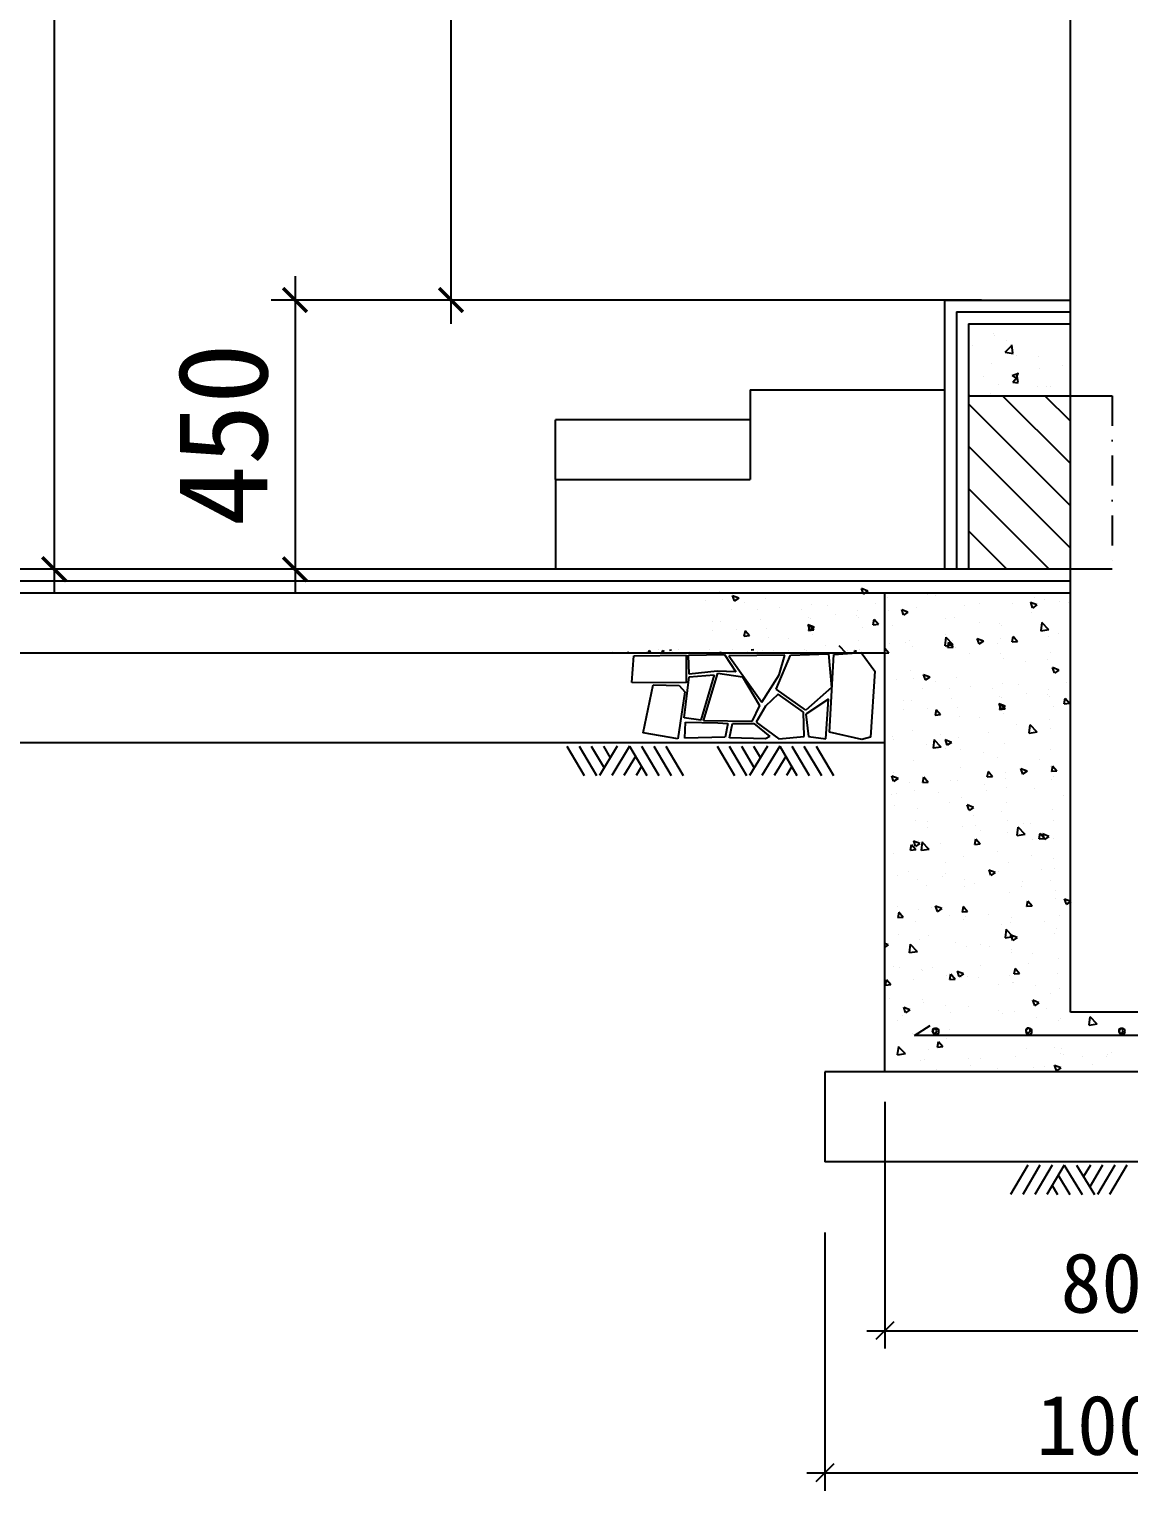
# Model space of a CAD drawing. Extents: x -1427565 to -564030, y -474674 to 219973.
# Drawn here: x -575937 to -574100, y -211394 to -208952 of the extents above; entities that cross this region are included whole.
import ezdxf

# ---------------------------------------------------------------- set-up
doc = ezdxf.new("R2010")
doc.units = 0
doc.header["$LTSCALE"] = 100
doc.header["$MEASUREMENT"] = 0
doc.linetypes.add('DASHDOTX2', pattern=[2, 1, -0.5, 0, -0.5])
doc.layers.get('0').update_dxf_attribs({"linetype": 'CONTINUOUS'})
doc.layers.get('DEFPOINTS').update_dxf_attribs({"linetype": 'CONTINUOUS'})
doc.layers.add('INSERT', color=7, linetype='CONTINUOUS')
doc.styles.get("Standard").update_dxf_attribs({"font": 'simsun.ttf'})

# ---------------------------------------------------------------- blocks, each defined once
blk = doc.blocks.new('_ARCHTICK')
at = {"color": 0, "linetype": 'BYBLOCK', "const_width": 0.15}
blk.add_lwpolyline([(-0.5, -0.5), (0.5, 0.5)], dxfattribs=at)

msp = doc.modelspace()

# ---------------------------------------------------------------- linework, layer by layer
at = {"color": 2, "linetype": 'BYBLOCK'}
for p, q in [((-575895.4, -204984.5), (-575895.4, -209894.5)), ((-575232.6, -206564.5), (-575232.6, -209444.5)), ((-575493.2, -209364.5), (-575493.2, -209894.5)), ((-575108.9, -209404.5), (-575533.2, -209404.5)), ((-574346.5, -209404.5), (-575272.6, -209404.5)), ((-575491.5, -209854.5), (-575935.4, -209854.5)), ((-575265.3, -209854.5), (-575533.2, -209854.5)), ((-574507.8, -210744.7, -891.4), (-574507.8, -211156.9, -891.4)), ((-574607.9, -210962.6, -891.4), (-574607.9, -211394.5, -891.4)), ((-574537.8, -211126.9, -891.4), (-573677.8, -211126.9, -891.4)), ((-574637.9, -211364.5, -891.4), (-573577.8, -211364.5, -891.4))]:
    msp.add_line(p, q, dxfattribs=at)
at = {"color": 30}
for p, q in [((-574197.8, -209404.5, -891.4), (-574197.8, -206604.5, -891.4)), ((-574197.8, -210594.5, -891.4), (-574197.8, -209064.5, -891.4)), ((-574732.8, -209554.5, -891.4), (-574407.8, -209554.5, -891.4)), ((-574732.8, -209554.5, -891.4), (-574732.8, -209704.5, -891.4)), ((-575057.8, -209704.5, -891.4), (-574732.8, -209704.5, -891.4)), ((-575057.8, -209704.5, -891.4), (-575057.8, -209854.5, -891.4)), ((-574017.8, -210594.5, -891.4), (-574197.8, -210594.5, -891.4))]:
    msp.add_line(p, q, dxfattribs=at)
at = {"color": 7}
for p, q in [((-574407.8, -209404.5, -891.4), (-574407.8, -209554.5, -891.4)), ((-574407.8, -209404.5, -891.4), (-574407.8, -209854.5, -891.4)), ((-574407.8, -209404.5, -891.4), (-574197.8, -209404.5, -891.4)), ((-574387.8, -209424.5, -891.4), (-574387.8, -209854.5, -891.4)), ((-574387.8, -209424.5, -891.4), (-574197.8, -209424.5, -891.4)), ((-574367.8, -209444.5, -891.4), (-574367.8, -209854.5, -891.4)), ((-574367.8, -209444.5, -891.4), (-574197.8, -209444.5, -891.4)), ((-574360.6, -209479.9, -548.6), (-574360.6, -209479.9, -548.6)), ((-574367.8, -209564.5, -891.4), (-574127.8, -209564.5, -891.4)), ((-574365.9, -209562.3, -548.6), (-574365.9, -209562.3, -548.6)), ((-574732.8, -209604.5, -891.4), (-575057.8, -209604.5, -891.4)), ((-574127.8, -209854.5, -891.4), (-577966.8, -209854.5, -891.4)), ((-574197.8, -209874.5, -891.4), (-577966.8, -209874.5, -891.4)), ((-574197.8, -209894.5, -891.4), (-577966.8, -209894.5, -891.4)), ((-574197.8, -209894.5, -891.4), (-574507.8, -209894.5, -891.4)), ((-574507.8, -210694.5, -891.4), (-574507.8, -209894.5, -891.4)), ((-574507.8, -209994.5, -891.4), (-577966.8, -209994.5, -891.4)), ((-574507.8, -210144.5, -891.4), (-577966.8, -210144.5, -891.4)), ((-574607.8, -210694.5, -891.4), (-574607.8, -210844.5, -891.4)), ((-573607.8, -210694.5, -891.4), (-574607.8, -210694.5, -891.4)), ((-573607.8, -210844.5, -891.4), (-574607.8, -210844.5, -891.4))]:
    msp.add_line(p, q, dxfattribs=at)
at = {"color": 2}
for p, q in [((-574326.9, -209460.2, -548.6), (-574326.9, -209460.2, -548.6)), ((-574324.3, -209464.3, -548.6), (-574324.3, -209464.3, -548.6)), ((-574306.8, -209491.8, -548.6), (-574295.2, -209479.7, -548.6)), ((-574303.8, -209472.5, -548.6), (-574303.8, -209472.5, -548.6)), ((-574293.7, -209493.5, -548.6), (-574295.3, -209479.3, -548.6)), ((-574328.7, -209510.1, -548.6), (-574328.7, -209510.1, -548.6)), ((-574306.8, -209491.8, -548.6), (-574293.5, -209493.9, -548.6)), ((-574288.4, -209497.2, -548.6), (-574288.4, -209497.2, -548.6)), ((-574250.8, -209498.9, -548.6), (-574250.8, -209498.9, -548.6)), ((-574211, -209514.2, -548.6), (-574211, -209514.2, -548.6)), ((-574343.3, -209531.6, -548.6), (-574343.3, -209531.6, -548.6)), ((-574295.1, -209530.7, -548.6), (-574284.6, -209526.7, -548.6)), ((-574295.1, -209530.7, -548.6), (-574287.7, -209535.8, -548.6)), ((-574294, -209542, -548.6), (-574286.7, -209533.4, -548.6)), ((-574287.8, -209535.3, -548.6), (-574284.8, -209526.3, -548.6)), ((-574285.2, -209542.3, -548.6), (-574286.9, -209532.9, -548.6)), ((-574248.5, -209519.1, -548.6), (-574248.5, -209519.1, -548.6)), ((-574330.5, -209560.1, -548.6), (-574330.5, -209560.1, -548.6)), ((-574317.4, -209545.6, -548.6), (-574317.4, -209545.6, -548.6)), ((-574294, -209542, -548.6), (-574285, -209542.8, -548.6)), ((-574252.6, -209548.8, -548.6), (-574252.6, -209548.8, -548.6)), ((-574237.4, -209549, -548.6), (-574237.4, -209549, -548.6)), ((-574231.1, -209549.7, -548.6), (-574231.1, -209549.7, -548.6)), ((-574807.1, -209906.5, -891.4), (-574807.1, -209906.5, -891.4)), ((-574784.7, -209892.1, -891.4), (-574784.7, -209892.1, -891.4)), ((-574779.1, -209905, -891.4), (-574779.1, -209905, -891.4)), ((-574751.8, -209902.9, -891.4), (-574762.3, -209898.8, -891.4)), ((-574759.1, -209907.4, -891.4), (-574762.2, -209898.4, -891.4)), ((-574751.8, -209902.9, -891.4), (-574759.3, -209907.9, -891.4)), ((-574706.8, -209903.3, -891.4), (-574706.8, -209903.3, -891.4)), ((-574536.3, -209890.8, -891.4), (-574546.8, -209886.8, -891.4)), ((-574543.5, -209895.4, -891.4), (-574546.6, -209886.4, -891.4)), ((-574536.3, -209890.8, -891.4), (-574543.7, -209895.9, -891.4)), ((-574503.8, -209901.4, -891.4), (-574503.8, -209901.4, -891.4)), ((-574436.9, -209896.5, -891.4), (-574436.9, -209896.5, -891.4)), ((-574423.7, -209898, -891.4), (-574423.7, -209898, -891.4)), ((-574343.6, -209894.6, -891.4), (-574343.6, -209894.6, -891.4)), ((-574317.3, -209895.2, -891.4), (-574317.3, -209895.2, -891.4)), ((-574256.9, -209901.9, -891.4), (-574256.9, -209901.9, -891.4)), ((-574240.3, -209905.8, -891.4), (-574240.3, -209905.8, -891.4)), ((-574763.9, -209922.2, -891.4), (-574763.9, -209922.2, -891.4)), ((-574741.5, -209910, -891.4), (-574741.5, -209910, -891.4)), ((-574719.7, -209921.5, -891.4), (-574719.7, -209921.5, -891.4)), ((-574683.9, -209918.8, -891.4), (-574683.9, -209918.8, -891.4)), ((-574646.8, -209922.5, -891.4), (-574646.8, -209922.5, -891.4)), ((-574631, -209912.9, -891.4), (-574631, -209912.9, -891.4)), ((-574603.8, -209915.4, -891.4), (-574603.8, -209915.4, -891.4)), ((-574590, -209929.9, -891.4), (-574590, -209929.9, -891.4)), ((-574554, -209923.5, -891.4), (-574554, -209923.5, -891.4)), ((-574523.7, -209912.1, -891.4), (-574523.7, -209912.1, -891.4)), ((-574501.3, -209923.7, -891.4), (-574501.3, -209923.7, -891.4)), ((-574469.1, -209926.2, -891.4), (-574479.6, -209922.1, -891.4)), ((-574476.4, -209930.7, -891.4), (-574479.5, -209921.7, -891.4)), ((-574469.1, -209926.2, -891.4), (-574476.6, -209931.2, -891.4)), ((-574469.2, -209924.3, -891.4), (-574469.2, -209924.3, -891.4)), ((-574455.4, -209918.2, -891.4), (-574455.4, -209918.2, -891.4)), ((-574375.3, -209914.8, -891.4), (-574375.3, -209914.8, -891.4)), ((-574349.4, -209911.6, -891.4), (-574349.4, -209911.6, -891.4)), ((-574295.2, -209911.4, -891.4), (-574295.2, -209911.4, -891.4)), ((-574253.6, -209914.1, -891.4), (-574264.1, -209910.1, -891.4)), ((-574260.9, -209918.7, -891.4), (-574263.9, -209909.7, -891.4)), ((-574261.9, -209926.6, -891.4), (-574261.9, -209926.6, -891.4)), ((-574253.6, -209914.1, -891.4), (-574261, -209919.2, -891.4)), ((-574215.1, -209908, -891.4), (-574215.1, -209908, -891.4)), ((-574200.1, -209909.4, -891.4), (-574200.1, -209909.4, -891.4)), ((-574795.6, -209942.4, -891.4), (-574795.6, -209942.4, -891.4)), ((-574782.9, -209942, -891.4), (-574782.9, -209942, -891.4)), ((-574755.6, -209954.4, -891.4), (-574755.6, -209954.4, -891.4)), ((-574715.5, -209939, -891.4), (-574715.5, -209939, -891.4)), ((-574705, -209953.3, -891.4), (-574705, -209953.3, -891.4)), ((-574625.8, -209951.2, -891.4), (-574636.3, -209947.2, -891.4)), ((-574633.1, -209955.8, -891.4), (-574636.1, -209946.7, -891.4)), ((-574635.4, -209935.6, -891.4), (-574635.4, -209935.6, -891.4)), ((-574634.9, -209956.7, -891.4), (-574633.1, -209947.3, -891.4)), ((-574626.1, -209956.4, -891.4), (-574633.3, -209947.8, -891.4)), ((-574625.8, -209951.2, -891.4), (-574633.3, -209956.3, -891.4)), ((-574632.2, -209936.5, -891.4), (-574632.2, -209936.5, -891.4)), ((-574555.3, -209932.2, -891.4), (-574555.3, -209932.2, -891.4)), ((-574552.4, -209934.9, -891.4), (-574552.4, -209934.9, -891.4)), ((-574544.7, -209951.5, -891.4), (-574544.7, -209951.5, -891.4)), ((-574518.5, -209947, -891.4), (-574527.5, -209947.8, -891.4)), ((-574527.3, -209947.3, -891.4), (-574525.6, -209937.9, -891.4)), ((-574518.5, -209947, -891.4), (-574525.7, -209938.4, -891.4)), ((-574494.2, -209949, -891.4), (-574494.2, -209949, -891.4)), ((-574406.5, -209936.2, -891.4), (-574406.5, -209936.2, -891.4)), ((-574391.3, -209935.5, -891.4), (-574391.3, -209935.5, -891.4)), ((-574349.7, -209943.7, -891.4), (-574349.7, -209943.7, -891.4)), ((-574315.5, -209945.1, -891.4), (-574315.5, -209945.1, -891.4)), ((-574312.2, -209948.6, -891.4), (-574312.2, -209948.6, -891.4)), ((-574246.7, -209957.6, -891.4), (-574245, -209943.3, -891.4)), ((-574233.5, -209955.9, -891.4), (-574245.2, -209943.7, -891.4)), ((-574796.4, -209956.7, -891.4), (-574796.4, -209956.7, -891.4)), ((-574733.7, -209965.8, -891.4), (-574742.7, -209966.6, -891.4)), ((-574742.5, -209966.1, -891.4), (-574740.7, -209956.7, -891.4)), ((-574733.7, -209965.8, -891.4), (-574740.9, -209957.2, -891.4)), ((-574739.6, -209964.2, -891.4), (-574739.6, -209964.2, -891.4)), ((-574702.1, -209969.1, -891.4), (-574702.1, -209969.1, -891.4)), ((-574668.1, -209969.4, -891.4), (-574668.1, -209969.4, -891.4)), ((-574626.1, -209956.4, -891.4), (-574635.1, -209957.2, -891.4)), ((-574629.2, -209962.9, -891.4), (-574629.2, -209962.9, -891.4)), ((-574552.2, -209973.4, -891.4), (-574552.2, -209973.4, -891.4)), ((-574499.4, -209978, -891.4), (-574499.4, -209978, -891.4)), ((-574474, -209977.6, -891.4), (-574474, -209977.6, -891.4)), ((-574467.3, -209974.2, -891.4), (-574467.3, -209974.2, -891.4)), ((-574406.8, -209982.4, -891.4), (-574405.1, -209968.1, -891.4)), ((-574406.7, -209964.1, -891.4), (-574406.7, -209964.1, -891.4)), ((-574393.6, -209980.7, -891.4), (-574405.3, -209968.5, -891.4)), ((-574402.5, -209985.4, -891.4), (-574400.7, -209976, -891.4)), ((-574393.7, -209985, -891.4), (-574400.9, -209976.4, -891.4)), ((-574393.9, -209974.3, -891.4), (-574393.9, -209974.3, -891.4)), ((-574343.1, -209974.5, -891.4), (-574353.6, -209970.5, -891.4)), ((-574350.4, -209979.1, -891.4), (-574353.4, -209970, -891.4)), ((-574343.1, -209974.5, -891.4), (-574350.6, -209979.6, -891.4)), ((-574319.2, -209979.1, -891.4), (-574319.2, -209979.1, -891.4)), ((-574313.8, -209970.9, -891.4), (-574313.8, -209970.9, -891.4)), ((-574286.1, -209975.6, -891.4), (-574295.1, -209976.4, -891.4)), ((-574294.9, -209976, -891.4), (-574293.2, -209966.6, -891.4)), ((-574286.1, -209975.6, -891.4), (-574293.3, -209967, -891.4)), ((-574233.5, -209955.9, -891.4), (-574246.9, -209958, -891.4)), ((-574238.5, -209955.7, -891.4), (-574238.5, -209955.7, -891.4)), ((-574233.7, -209967.5, -891.4), (-574233.7, -209967.5, -891.4)), ((-574217.4, -209961.1, -891.4), (-574217.4, -209961.1, -891.4)), ((-574962.1, -209991.8, -2033.6), (-574962.1, -209991.8, -2033.6)), ((-574936.8, -209993.8, -2033.6), (-574936.6, -209992.7, -2033.6)), ((-574936.2, -209993.8, -2033.6), (-574936.7, -209993.1, -2033.6)), ((-574930.2, -210043.5, -2033.6), (-574927.1, -209998.9, -2033.6)), ((-574927.1, -209998.9, -2033.6), (-574839.9, -209997.8, -2033.6)), ((-574905.3, -209991.3, -2033.6), (-574905.3, -209991.3, -2033.6)), ((-574899.4, -209992.9, -2033.6), (-574902.3, -209993.1, -2033.6)), ((-574902.2, -209992.7, -2033.6), (-574901.6, -209989.7, -2033.6)), ((-574899.4, -209992.9, -2033.6), (-574901.7, -209990.1, -2033.6)), ((-574886.3, -209988.4, -2033.6), (-574886.3, -209988.4, -2033.6)), ((-574876.2, -209992, -2033.6), (-574879.7, -209990.7, -2033.6)), ((-574878.5, -209993.2, -2033.6), (-574879.5, -209990.3, -2033.6)), ((-574876.2, -209992, -2033.6), (-574878.7, -209993.6, -2033.6)), ((-574864.4, -209989.8, -2033.6), (-574867.3, -209990.1, -2033.6)), ((-574861.7, -209991.5, -2033.6), (-574861.7, -209991.5, -2033.6)), ((-574852, -209988.7, -2033.6), (-574852, -209988.7, -2033.6)), ((-574839.9, -209997.8, -2033.6), (-574839.9, -210044.5, -2033.6)), ((-574835.7, -209997.8, -2033.6), (-574775.5, -209996.8, -2033.6)), ((-574834.7, -210030, -2033.6), (-574835.7, -209997.8, -2033.6)), ((-574833.6, -209991.2, -2033.6), (-574833.6, -209991.2, -2033.6)), ((-574821.4, -209992.8, -2033.6), (-574821.4, -209992.8, -2033.6)), ((-574801.4, -209988.8, -2033.6), (-574801.4, -209988.8, -2033.6)), ((-574782.4, -209993.8, -2033.6), (-574782.3, -209992.6, -2033.6)), ((-574781.7, -209993.8, -2033.6), (-574782.4, -209993, -2033.6)), ((-574781.1, -209991.9, -891.4), (-574781.1, -209991.9, -891.4)), ((-574775.5, -209996.8, -2033.6), (-574756.8, -210025.8, -2033.6)), ((-574772.9, -209993.7, -2033.6), (-574772.9, -209993.7, -2033.6)), ((-574674.8, -209997.8, -2033.6), (-574768.2, -209998.9, -2033.6)), ((-574768.2, -209998.9, -2033.6), (-574713.2, -210076.7, -2033.6)), ((-574762.3, -209988.9, -2033.6), (-574762.3, -209988.9, -2033.6)), ((-574746.4, -209993.1, -2033.6), (-574746.4, -209993.1, -2033.6)), ((-574737, -209992.6, -2033.6), (-574737, -209992.6, -2033.6)), ((-574726.6, -209988.9, -2033.6), (-574730.9, -209989.6, -2033.6)), ((-574720.3, -209992, -2033.6), (-574720.3, -209992, -2033.6)), ((-574711.3, -209989.7, -2033.6), (-574711.3, -209989.7, -2033.6)), ((-574704.4, -209992.8, -2033.6), (-574704.4, -209992.8, -2033.6)), ((-574694.3, -209990.9, -2033.6), (-574694.3, -209990.9, -2033.6)), ((-574689.3, -210054.9, -2033.6), (-574665.4, -209997.8, -2033.6)), ((-574684.1, -210031, -2033.6), (-574674.8, -209997.8, -2033.6)), ((-574668.3, -209989.8, -2033.6), (-574668.3, -209989.8, -2033.6)), ((-574665.4, -209997.8, -2033.6), (-574602.1, -209995.7, -2033.6)), ((-574654, -209995.1, -891.4), (-574654, -209995.1, -891.4)), ((-574642.3, -209988.7, -2033.6), (-574642.3, -209988.7, -2033.6)), ((-574638, -209989.7, -2033.6), (-574638, -209989.7, -2033.6)), ((-574612.9, -209993.1, -2033.6), (-574612.9, -209993.1, -2033.6)), ((-574607.3, -209981.6, -891.4), (-574607.3, -209981.6, -891.4)), ((-574602.1, -209995.7, -2033.6), (-574596.9, -210051.8, -2033.6)), ((-574600, -210126.6, -2033.6), (-574592.7, -209996.8, -2033.6)), ((-574592.7, -209996.8, -2033.6), (-574547.1, -209993.7, -2033.6)), ((-574572.6, -209994.8, -891.4), (-574584.3, -209982.6, -891.4)), ((-574580.7, -209984.4, -891.4), (-574580.7, -209984.4, -891.4)), ((-574573.9, -209991.7, -891.4), (-574573.9, -209991.7, -891.4)), ((-574570.4, -209990.7, -2033.6), (-574570.4, -209990.7, -2033.6)), ((-574555, -209992.1, -2033.6), (-574558.5, -209990.8, -2033.6)), ((-574557.3, -209993.3, -2033.6), (-574558.3, -209990.4, -2033.6)), ((-574555, -209992.1, -2033.6), (-574557.5, -209993.7, -2033.6)), ((-574551.9, -209993.2, -2033.6), (-574551.9, -209993.2, -2033.6)), ((-574550.5, -209989.1, -891.4), (-574550.5, -209989.1, -891.4)), ((-574547.1, -209993.7, -2033.6), (-574524.2, -210024.8, -2033.6)), ((-574535.8, -209993, -2033.6), (-574535.8, -209993, -2033.6)), ((-574513, -209994, -891.4), (-574513, -209994, -891.4)), ((-574501.3, -209994.5, -891.4), (-574507.8, -209986.6, -891.4)), ((-574501.3, -209994.5, -891.4), (-574507.8, -209995, -891.4)), ((-574461.8, -209982.9, -891.4), (-574461.8, -209982.9, -891.4)), ((-574393.6, -209980.7, -891.4), (-574406.9, -209982.8, -891.4)), ((-574393.7, -209985, -891.4), (-574402.7, -209985.8, -891.4)), ((-574389.4, -209985.5, -891.4), (-574389.4, -209985.5, -891.4)), ((-574367.1, -209995.4, -891.4), (-574367.1, -209995.4, -891.4)), ((-574313.7, -209995.1, -891.4), (-574313.7, -209995.1, -891.4)), ((-574310.3, -210002.8, -891.4), (-574310.3, -210002.8, -891.4)), ((-574231.7, -209994.1, -891.4), (-574231.7, -209994.1, -891.4)), ((-574787.9, -210024.8, -2033.6), (-574834.7, -210030, -2033.6)), ((-574810.8, -210107.9, -2033.6), (-574786.9, -210027.9, -2033.6)), ((-574756.8, -210025.8, -2033.6), (-574787.9, -210024.8, -2033.6)), ((-574786.9, -210027.9, -2033.6), (-574745.4, -210034.2, -2033.6)), ((-574524.2, -210024.8, -2033.6), (-574531.5, -210134.9, -2033.6)), ((-574465.5, -210024.1, -891.4), (-574465.5, -210024.1, -891.4)), ((-574272.7, -210007.8, -891.4), (-574272.7, -210007.8, -891.4)), ((-574236.7, -210005.6, -891.4), (-574236.7, -210005.6, -891.4)), ((-574217.1, -210022.9, -891.4), (-574227.6, -210018.9, -891.4)), ((-574224.4, -210027.5, -891.4), (-574227.4, -210018.4, -891.4)), ((-574217.1, -210022.9, -891.4), (-574224.5, -210027.9, -891.4)), ((-574839.9, -210044.5, -2033.6), (-574930.2, -210043.5, -2033.6)), ((-574911.5, -210127.6, -2033.6), (-574894.9, -210047.7, -2033.6)), ((-574894.9, -210047.7, -2033.6), (-574851.3, -210048.7, -2033.6)), ((-574851.3, -210048.7, -2033.6), (-574841.9, -210059.1, -2033.6)), ((-574843, -210102.7, -2033.6), (-574834.7, -210034.2, -2033.6)), ((-574834.7, -210034.2, -2033.6), (-574793.1, -210031, -2033.6)), ((-574793.1, -210031, -2033.6), (-574814.9, -210106.8, -2033.6)), ((-574745.4, -210034.2, -2033.6), (-574717.3, -210081.9, -2033.6)), ((-574713.2, -210076.7, -2033.6), (-574684.1, -210031, -2033.6)), ((-574596.9, -210051.8, -2033.6), (-574639.5, -210090.2, -2033.6)), ((-574488, -210038.5, -891.4), (-574488, -210038.5, -891.4)), ((-574459.9, -210037.1, -891.4), (-574459.9, -210037.1, -891.4)), ((-574432.6, -210034.9, -891.4), (-574443.2, -210030.9, -891.4)), ((-574439.9, -210039.5, -891.4), (-574443, -210030.4, -891.4)), ((-574432.6, -210034.9, -891.4), (-574440.1, -210040, -891.4)), ((-574422.4, -210042.1, -891.4), (-574422.4, -210042.1, -891.4)), ((-574387.6, -210035.4, -891.4), (-574387.6, -210035.4, -891.4)), ((-574364.7, -210050.9, -891.4), (-574364.7, -210050.9, -891.4)), ((-574311.8, -210045, -891.4), (-574311.8, -210045, -891.4)), ((-574284.6, -210047.5, -891.4), (-574284.6, -210047.5, -891.4)), ((-574204.5, -210044.1, -891.4), (-574204.5, -210044.1, -891.4)), ((-574841.9, -210059.1, -2033.6), (-574853.4, -210138, -2033.6)), ((-574686.2, -210063.2, -2033.6), (-574707, -210083, -2033.6)), ((-574639.5, -210090.2, -2033.6), (-574689.3, -210054.9, -2033.6)), ((-574643.6, -210093.3, -2033.6), (-574686.2, -210063.2, -2033.6)), ((-574602.1, -210071.5, -2033.6), (-574639.5, -210096.5, -2033.6)), ((-574606.2, -210138, -2033.6), (-574602.1, -210071.5, -2033.6)), ((-574476.4, -210074.4, -891.4), (-574476.4, -210074.4, -891.4)), ((-574463.7, -210074.1, -891.4), (-574463.7, -210074.1, -891.4)), ((-574444.7, -210054.3, -891.4), (-574444.7, -210054.3, -891.4)), ((-574400.5, -210053.6, -891.4), (-574400.5, -210053.6, -891.4)), ((-574396.3, -210071.1, -891.4), (-574396.3, -210071.1, -891.4)), ((-574327.6, -210054.5, -891.4), (-574327.6, -210054.5, -891.4)), ((-574316.2, -210067.7, -891.4), (-574316.2, -210067.7, -891.4)), ((-574313, -210068.6, -891.4), (-574313, -210068.6, -891.4)), ((-574270.8, -210062, -891.4), (-574270.8, -210062, -891.4)), ((-574236.2, -210064.3, -891.4), (-574236.2, -210064.3, -891.4)), ((-574234.8, -210055.6, -891.4), (-574234.8, -210055.6, -891.4)), ((-574233.3, -210067, -891.4), (-574233.3, -210067, -891.4)), ((-574208.1, -210079.4, -891.4), (-574206.4, -210070, -891.4)), ((-574199.3, -210079, -891.4), (-574206.6, -210070.4, -891.4)), ((-574717.3, -210081.9, -2033.6), (-574729.8, -210108.9, -2033.6)), ((-574707, -210083, -2033.6), (-574722.5, -210110, -2033.6)), ((-574642.6, -210133.8, -2033.6), (-574643.6, -210093.3, -2033.6)), ((-574639.5, -210096.5, -2033.6), (-574635.3, -210133.8, -2033.6)), ((-574477.3, -210088.8, -891.4), (-574477.3, -210088.8, -891.4)), ((-574436.4, -210086.5, -891.4), (-574436.4, -210086.5, -891.4)), ((-574414.5, -210097.9, -891.4), (-574423.5, -210098.7, -891.4)), ((-574423.3, -210098.2, -891.4), (-574421.6, -210088.8, -891.4)), ((-574414.5, -210097.9, -891.4), (-574421.7, -210089.3, -891.4)), ((-574420.4, -210096.3, -891.4), (-574420.4, -210096.3, -891.4)), ((-574385.8, -210085.3, -891.4), (-574385.8, -210085.3, -891.4)), ((-574382.9, -210101.2, -891.4), (-574382.9, -210101.2, -891.4)), ((-574349, -210101.5, -891.4), (-574349, -210101.5, -891.4)), ((-574306.6, -210083.3, -891.4), (-574317.1, -210079.3, -891.4)), ((-574313.9, -210087.9, -891.4), (-574316.9, -210078.8, -891.4)), ((-574306.9, -210088.5, -891.4), (-574315.9, -210089.2, -891.4)), ((-574315.7, -210088.8, -891.4), (-574314, -210079.4, -891.4)), ((-574306.9, -210088.5, -891.4), (-574314.1, -210079.8, -891.4)), ((-574306.6, -210083.3, -891.4), (-574314.1, -210088.3, -891.4)), ((-574310, -210094.9, -891.4), (-574310, -210094.9, -891.4)), ((-574225.5, -210083.6, -891.4), (-574225.5, -210083.6, -891.4)), ((-574199.3, -210079, -891.4), (-574208.3, -210079.8, -891.4)), ((-574814.9, -210106.8, -2033.6), (-574843, -210102.7, -2033.6)), ((-574841.9, -210136.9, -2033.6), (-574840.9, -210110, -2033.6)), ((-574840.9, -210110, -2033.6), (-574786.9, -210111, -2033.6)), ((-574729.8, -210108.9, -2033.6), (-574810.8, -210107.9, -2033.6)), ((-574786.9, -210111, -2033.6), (-574770.3, -210112, -2033.6)), ((-574770.3, -210112, -2033.6), (-574774.4, -210134.9, -2033.6)), ((-574767.2, -210135.9, -2033.6), (-574762, -210112, -2033.6)), ((-574762, -210112, -2033.6), (-574726.7, -210112, -2033.6)), ((-574726.7, -210112, -2033.6), (-574699.7, -210133.8, -2033.6)), ((-574722.5, -210110, -2033.6), (-574685.1, -210138, -2033.6)), ((-574461.9, -210124, -891.4), (-574461.9, -210124, -891.4)), ((-574288.2, -210113.7, -891.4), (-574288.2, -210113.7, -891.4)), ((-574266.6, -210128.5, -891.4), (-574264.9, -210114.3, -891.4)), ((-574253.4, -210126.8, -891.4), (-574265.1, -210114.7, -891.4)), ((-574261.5, -210116.5, -891.4), (-574261.5, -210116.5, -891.4)), ((-574254.8, -210123.8, -891.4), (-574254.8, -210123.8, -891.4)), ((-574233, -210105.5, -891.4), (-574233, -210105.5, -891.4)), ((-574231.4, -210121.2, -891.4), (-574231.4, -210121.2, -891.4)), ((-574853.4, -210138, -2033.6), (-574911.5, -210127.6, -2033.6)), ((-574774.4, -210134.9, -2033.6), (-574841.9, -210136.9, -2033.6)), ((-574707, -210138, -2033.6), (-574767.2, -210135.9, -2033.6)), ((-574699.7, -210133.8, -2033.6), (-574707, -210138, -2033.6)), ((-574685.1, -210138, -2033.6), (-574642.6, -210133.8, -2033.6)), ((-574635.3, -210133.8, -2033.6), (-574606.2, -210138, -2033.6)), ((-574546, -210139, -2033.6), (-574600, -210126.6, -2033.6)), ((-574531.5, -210134.9, -2033.6), (-574546, -210139, -2033.6)), ((-574495, -210133.9, -891.4), (-574495, -210133.9, -891.4)), ((-574493.7, -210139, -891.4), (-574493.7, -210139, -891.4)), ((-574437.8, -210148, -891.4), (-574437.8, -210148, -891.4)), ((-574426.6, -210153.3, -891.4), (-574425, -210139.1, -891.4)), ((-574413.5, -210151.7, -891.4), (-574425.2, -210139.5, -891.4)), ((-574414.9, -210130.5, -891.4), (-574414.9, -210130.5, -891.4)), ((-574396.1, -210143.7, -891.4), (-574406.7, -210139.7, -891.4)), ((-574403.4, -210148.3, -891.4), (-574406.5, -210139.2, -891.4)), ((-574396.1, -210143.7, -891.4), (-574403.6, -210148.7, -891.4)), ((-574384, -210135.3, -891.4), (-574384, -210135.3, -891.4)), ((-574334.8, -210127.2, -891.4), (-574334.8, -210127.2, -891.4)), ((-574308.2, -210144.9, -891.4), (-574308.2, -210144.9, -891.4)), ((-574253.4, -210126.8, -891.4), (-574266.7, -210128.9, -891.4)), ((-574460.1, -210173.9, -891.4), (-574460.1, -210173.9, -891.4)), ((-574413.5, -210151.7, -891.4), (-574426.8, -210153.7, -891.4)), ((-574406.2, -210154, -891.4), (-574406.2, -210154, -891.4)), ((-574381, -210155.4, -891.4), (-574381, -210155.4, -891.4)), ((-574343.4, -210160.4, -891.4), (-574343.4, -210160.4, -891.4)), ((-574318.8, -210169, -891.4), (-574318.8, -210169, -891.4)), ((-574248.7, -210172.9, -891.4), (-574248.7, -210172.9, -891.4)), ((-574231.2, -210155.4, -891.4), (-574231.2, -210155.4, -891.4)), ((-574493, -210208.7, -891.4), (-574496, -210199.6, -891.4)), ((-574493.1, -210194.6, -891.4), (-574493.1, -210194.6, -891.4)), ((-574382.1, -210185.2, -891.4), (-574382.1, -210185.2, -891.4)), ((-574336.5, -210201.6, -891.4), (-574334.8, -210192.2, -891.4)), ((-574327.7, -210201.3, -891.4), (-574335, -210192.7, -891.4)), ((-574306.4, -210194.8, -891.4), (-574306.4, -210194.8, -891.4)), ((-574270.1, -210192.1, -891.4), (-574280.6, -210188, -891.4)), ((-574277.4, -210196.7, -891.4), (-574280.4, -210187.6, -891.4)), ((-574270.1, -210192.1, -891.4), (-574277.6, -210197.1, -891.4)), ((-574231.3, -210184, -891.4), (-574231.3, -210184, -891.4)), ((-574220.1, -210191.9, -891.4), (-574229.1, -210192.7, -891.4)), ((-574228.9, -210192.2, -891.4), (-574227.2, -210182.8, -891.4)), ((-574220.1, -210191.9, -891.4), (-574227.4, -210183.3, -891.4)), ((-574485.7, -210204.1, -891.4), (-574496.2, -210200.1, -891.4)), ((-574485.7, -210204.1, -891.4), (-574493.1, -210209.1, -891.4)), ((-574465.8, -210210.6, -891.4), (-574465.8, -210210.6, -891.4)), ((-574458.2, -210223.9, -891.4), (-574458.2, -210223.9, -891.4)), ((-574435.3, -210210.7, -891.4), (-574444.3, -210211.5, -891.4)), ((-574444.1, -210211, -891.4), (-574442.4, -210201.6, -891.4)), ((-574435.3, -210210.7, -891.4), (-574442.5, -210202.1, -891.4)), ((-574398.3, -210207.1, -891.4), (-574398.3, -210207.1, -891.4)), ((-574385.7, -210207.2, -891.4), (-574385.7, -210207.2, -891.4)), ((-574341.5, -210214.6, -891.4), (-574341.5, -210214.6, -891.4)), ((-574337.2, -210224, -891.4), (-574337.2, -210224, -891.4)), ((-574327.7, -210201.3, -891.4), (-574336.7, -210202.1, -891.4)), ((-574305.6, -210203.8, -891.4), (-574305.6, -210203.8, -891.4)), ((-574304, -210219.5, -891.4), (-574304, -210219.5, -891.4)), ((-574257.2, -210220.6, -891.4), (-574257.2, -210220.6, -891.4)), ((-574229.4, -210205.4, -891.4), (-574229.4, -210205.4, -891.4)), ((-574225.5, -210200.4, -891.4), (-574225.5, -210200.4, -891.4)), ((-574497.4, -210230.7, -891.4), (-574497.4, -210230.7, -891.4)), ((-574487.5, -210228.5, -891.4), (-574487.5, -210228.5, -891.4)), ((-574417.3, -210227.3, -891.4), (-574417.3, -210227.3, -891.4)), ((-574400, -210243.5, -891.4), (-574400, -210243.5, -891.4)), ((-574380.3, -210235.1, -891.4), (-574380.3, -210235.1, -891.4)), ((-574359.7, -210252.5, -891.4), (-574370.2, -210248.4, -891.4)), ((-574366.9, -210257.1, -891.4), (-574370, -210248, -891.4)), ((-574304.6, -210244.7, -891.4), (-574304.6, -210244.7, -891.4)), ((-574209.2, -210232, -891.4), (-574209.2, -210232, -891.4)), ((-574491.2, -210248.9, -891.4), (-574491.2, -210248.9, -891.4)), ((-574453.6, -210253.8, -891.4), (-574453.6, -210253.8, -891.4)), ((-574359.7, -210252.5, -891.4), (-574367.1, -210257.5, -891.4)), ((-574358.9, -210266.3, -891.4), (-574358.9, -210266.3, -891.4)), ((-574312.6, -210258.5, -891.4), (-574312.6, -210258.5, -891.4)), ((-574227.5, -210255.3, -891.4), (-574227.5, -210255.3, -891.4)), ((-574456.4, -210273.8, -891.4), (-574456.4, -210273.8, -891.4)), ((-574436, -210276.4, -891.4), (-574436, -210276.4, -891.4)), ((-574435.9, -210286.8, -891.4), (-574435.9, -210286.8, -891.4)), ((-574378.5, -210285.1, -891.4), (-574378.5, -210285.1, -891.4)), ((-574355.8, -210283.4, -891.4), (-574355.8, -210283.4, -891.4)), ((-574348.5, -210291.4, -891.4), (-574348.5, -210291.4, -891.4)), ((-574302.7, -210294.7, -891.4), (-574302.7, -210294.7, -891.4)), ((-574302.1, -210273.8, -891.4), (-574302.1, -210273.8, -891.4)), ((-574286.4, -210299.4, -891.4), (-574284.8, -210285.2, -891.4)), ((-574273.3, -210297.8, -891.4), (-574285, -210285.6, -891.4)), ((-574275.8, -210280, -891.4), (-574275.8, -210280, -891.4)), ((-574264.5, -210278.7, -891.4), (-574264.5, -210278.7, -891.4)), ((-574249.7, -210305, -891.4), (-574248, -210295.6, -891.4)), ((-574241, -210304.7, -891.4), (-574248.2, -210296.1, -891.4)), ((-574233.6, -210300.9, -891.4), (-574244.1, -210296.8, -891.4)), ((-574240.9, -210305.4, -891.4), (-574243.9, -210296.4, -891.4)), ((-574225.1, -210273.5, -891.4), (-574225.1, -210273.5, -891.4)), ((-574464.9, -210323.9, -891.4), (-574463.2, -210314.5, -891.4)), ((-574456.1, -210323.5, -891.4), (-574463.4, -210314.9, -891.4)), ((-574449.2, -210312.9, -891.4), (-574459.7, -210308.8, -891.4)), ((-574456.5, -210317.4, -891.4), (-574459.5, -210308.4, -891.4)), ((-574449.2, -210312.9, -891.4), (-574456.6, -210317.9, -891.4)), ((-574451.7, -210308, -891.4), (-574451.7, -210308, -891.4)), ((-574446.5, -210324.3, -891.4), (-574444.9, -210310, -891.4)), ((-574433.4, -210322.6, -891.4), (-574445.1, -210310.4, -891.4)), ((-574414.1, -210313, -891.4), (-574414.1, -210313, -891.4)), ((-574348.5, -210314.1, -891.4), (-574357.5, -210314.9, -891.4)), ((-574357.3, -210314.4, -891.4), (-574355.6, -210305, -891.4)), ((-574348.5, -210314.1, -891.4), (-574355.8, -210305.5, -891.4)), ((-574273.3, -210297.8, -891.4), (-574286.6, -210299.8, -891.4)), ((-574261, -210306.5, -891.4), (-574261, -210306.5, -891.4)), ((-574241, -210304.7, -891.4), (-574249.9, -210305.5, -891.4)), ((-574233.6, -210300.9, -891.4), (-574241.1, -210305.9, -891.4)), ((-574225.7, -210305.2, -891.4), (-574225.7, -210305.2, -891.4)), ((-574493.3, -210328.9, -891.4), (-574493.3, -210328.9, -891.4)), ((-574456.1, -210323.5, -891.4), (-574465.1, -210324.3, -891.4)), ((-574454.6, -210323.7, -891.4), (-574454.6, -210323.7, -891.4)), ((-574433.4, -210322.6, -891.4), (-574446.7, -210324.7, -891.4)), ((-574405.8, -210343.9, -891.4), (-574405.8, -210343.9, -891.4)), ((-574376.7, -210335, -891.4), (-574376.7, -210335, -891.4)), ((-574319.4, -210325.4, -891.4), (-574319.4, -210325.4, -891.4)), ((-574300.9, -210344.6, -891.4), (-574300.9, -210344.6, -891.4)), ((-574262.6, -210332.9, -891.4), (-574262.6, -210332.9, -891.4)), ((-574225.1, -210337.9, -891.4), (-574225.1, -210337.9, -891.4)), ((-574486.8, -210366.8, -891.4), (-574486.8, -210366.8, -891.4)), ((-574469, -210359.7, -891.4), (-574469, -210359.7, -891.4)), ((-574412.2, -210367.2, -891.4), (-574412.2, -210367.2, -891.4)), ((-574406.7, -210363.5, -891.4), (-574406.7, -210363.5, -891.4)), ((-574323.2, -210361.2, -891.4), (-574333.7, -210357.2, -891.4)), ((-574330.4, -210365.8, -891.4), (-574333.5, -210356.8, -891.4)), ((-574323.2, -210361.2, -891.4), (-574330.6, -210366.3, -891.4)), ((-574326.6, -210360.1, -891.4), (-574326.6, -210360.1, -891.4)), ((-574318.3, -210359, -891.4), (-574318.3, -210359, -891.4)), ((-574246.6, -210356.7, -891.4), (-574246.6, -210356.7, -891.4)), ((-574223.9, -210355.2, -891.4), (-574223.9, -210355.2, -891.4)), ((-574452.8, -210373.7, -891.4), (-574452.8, -210373.7, -891.4)), ((-574438.3, -210383.6, -891.4), (-574438.3, -210383.6, -891.4)), ((-574374.8, -210384.9, -891.4), (-574374.8, -210384.9, -891.4)), ((-574374.7, -210372.1, -891.4), (-574374.7, -210372.1, -891.4)), ((-574358.3, -210380.2, -891.4), (-574358.3, -210380.2, -891.4)), ((-574299.1, -210394.5, -891.4), (-574299.1, -210394.5, -891.4)), ((-574280, -210384.6, -891.4), (-574280, -210384.6, -891.4)), ((-574278.2, -210376.8, -891.4), (-574278.2, -210376.8, -891.4)), ((-574230.8, -210374, -891.4), (-574230.8, -210374, -891.4)), ((-574223.1, -210392.1, -891.4), (-574223.1, -210392.1, -891.4)), ((-574487.1, -210418.4, -891.4), (-574487.1, -210418.4, -891.4)), ((-574429.6, -210418.9, -891.4), (-574429.6, -210418.9, -891.4)), ((-574412.7, -210421.6, -891.4), (-574423.2, -210417.6, -891.4)), ((-574420, -210426.2, -891.4), (-574423, -210417.2, -891.4)), ((-574378.1, -210427.3, -891.4), (-574376.4, -210417.9, -891.4)), ((-574369.4, -210426.9, -891.4), (-574376.6, -210418.3, -891.4)), ((-574261.8, -210417.5, -891.4), (-574270.7, -210418.3, -891.4)), ((-574270.5, -210417.9, -891.4), (-574268.8, -210408.5, -891.4)), ((-574261.8, -210417.5, -891.4), (-574269, -210408.9, -891.4)), ((-574222.1, -210405.1, -891.4), (-574222.1, -210405.1, -891.4)), ((-574197.1, -210409.6, -891.4), (-574207.6, -210405.6, -891.4)), ((-574204.4, -210414.2, -891.4), (-574207.4, -210405.1, -891.4)), ((-574197.1, -210409.6, -891.4), (-574204.6, -210414.7, -891.4)), ((-574476.9, -210436.4, -891.4), (-574485.9, -210437.1, -891.4)), ((-574485.7, -210436.7, -891.4), (-574484, -210427.3, -891.4)), ((-574476.9, -210436.4, -891.4), (-574484.2, -210427.7, -891.4)), ((-574456.9, -210443.1, -891.4), (-574456.9, -210443.1, -891.4)), ((-574450.9, -210423.6, -891.4), (-574450.9, -210423.6, -891.4)), ((-574412.7, -210421.6, -891.4), (-574420.2, -210426.7, -891.4)), ((-574399.6, -210433.4, -891.4), (-574399.6, -210433.4, -891.4)), ((-574369.4, -210426.9, -891.4), (-574378.3, -210427.7, -891.4)), ((-574376.9, -210439.7, -891.4), (-574376.9, -210439.7, -891.4)), ((-574373, -210434.9, -891.4), (-574373, -210434.9, -891.4)), ((-574372.8, -210426.4, -891.4), (-574372.8, -210426.4, -891.4)), ((-574335.2, -210431.3, -891.4), (-574335.2, -210431.3, -891.4)), ((-574296.8, -210436.3, -891.4), (-574296.8, -210436.3, -891.4)), ((-574240.5, -210443.8, -891.4), (-574240.5, -210443.8, -891.4)), ((-574216.7, -210432.9, -891.4), (-574216.7, -210432.9, -891.4)), ((-574484.9, -210465.6, -891.4), (-574484.9, -210465.6, -891.4)), ((-574435.5, -210466.4, -891.4), (-574435.5, -210466.4, -891.4)), ((-574312.1, -210448.5, -891.4), (-574312.1, -210448.5, -891.4)), ((-574306.3, -210470.4, -891.4), (-574304.7, -210456.1, -891.4)), ((-574293.2, -210468.7, -891.4), (-574304.9, -210456.5, -891.4)), ((-574297.3, -210444.5, -891.4), (-574297.3, -210444.5, -891.4)), ((-574286.7, -210470, -891.4), (-574297.2, -210466, -891.4)), ((-574293.9, -210474.6, -891.4), (-574297, -210465.5, -891.4)), ((-574224.6, -210463.5, -891.4), (-574224.6, -210463.5, -891.4)), ((-574220.2, -210455, -891.4), (-574220.2, -210455, -891.4)), ((-574502.2, -210482, -891.4), (-574507.8, -210479.9, -891.4)), ((-574502.2, -210482, -891.4), (-574507.8, -210485.8, -891.4)), ((-574466.4, -210495.2, -891.4), (-574464.8, -210481, -891.4)), ((-574453.3, -210493.6, -891.4), (-574464.9, -210481.4, -891.4)), ((-574449.1, -210473.6, -891.4), (-574449.1, -210473.6, -891.4)), ((-574390.1, -210478, -891.4), (-574390.1, -210478, -891.4)), ((-574371.2, -210484.8, -891.4), (-574371.2, -210484.8, -891.4)), ((-574348.1, -210481.4, -891.4), (-574348.1, -210481.4, -891.4)), ((-574333.3, -210485.5, -891.4), (-574333.3, -210485.5, -891.4)), ((-574293.2, -210468.7, -891.4), (-574306.5, -210470.8, -891.4)), ((-574295.8, -210490.5, -891.4), (-574295.8, -210490.5, -891.4)), ((-574286.7, -210470, -891.4), (-574294.1, -210475.1, -891.4)), ((-574453.3, -210493.6, -891.4), (-574466.6, -210495.6, -891.4)), ((-574347.7, -210516.4, -891.4), (-574347.7, -210516.4, -891.4)), ((-574295.4, -210494.4, -891.4), (-574295.4, -210494.4, -891.4)), ((-574267.6, -210513, -891.4), (-574267.6, -210513, -891.4)), ((-574260.6, -210496.4, -891.4), (-574260.6, -210496.4, -891.4)), ((-574218.4, -210505, -891.4), (-574218.4, -210505, -891.4)), ((-574507.8, -210523.1, -891.4), (-574507.8, -210523.1, -891.4)), ((-574506.5, -210549.5, -891.4), (-574504.8, -210540.1, -891.4)), ((-574497.8, -210549.2, -891.4), (-574505, -210540.6, -891.4)), ((-574492.8, -210518.9, -891.4), (-574492.8, -210518.9, -891.4)), ((-574482.9, -210519.8, -891.4), (-574482.9, -210519.8, -891.4)), ((-574459.4, -210539.9, -891.4), (-574459.4, -210539.9, -891.4)), ((-574447.3, -210523.5, -891.4), (-574447.3, -210523.5, -891.4)), ((-574445.4, -210524.7, -891.4), (-574445.4, -210524.7, -891.4)), ((-574427.7, -210519.7, -891.4), (-574427.7, -210519.7, -891.4)), ((-574405.4, -210533.9, -891.4), (-574405.4, -210533.9, -891.4)), ((-574390.2, -210539.8, -891.4), (-574399.1, -210540.6, -891.4)), ((-574399, -210540.1, -891.4), (-574397.2, -210530.7, -891.4)), ((-574390.2, -210539.8, -891.4), (-574397.4, -210531.2, -891.4)), ((-574376.2, -210530.4, -891.4), (-574386.7, -210526.4, -891.4)), ((-574383.5, -210535, -891.4), (-574386.5, -210525.9, -891.4)), ((-574376.2, -210530.4, -891.4), (-574383.7, -210535.4, -891.4)), ((-574379.3, -210536.5, -891.4), (-574379.3, -210536.5, -891.4)), ((-574369.4, -210534.7, -891.4), (-574369.4, -210534.7, -891.4)), ((-574350.7, -210537.2, -891.4), (-574350.7, -210537.2, -891.4)), ((-574299.2, -210533.1, -891.4), (-574299.2, -210533.1, -891.4)), ((-574282.6, -210530.4, -891.4), (-574291.5, -210531.1, -891.4)), ((-574291.4, -210530.7, -891.4), (-574289.6, -210521.3, -891.4)), ((-574282.6, -210530.4, -891.4), (-574289.8, -210521.7, -891.4)), ((-574219.1, -210529.7, -891.4), (-574219.1, -210529.7, -891.4)), ((-574497.8, -210549.2, -891.4), (-574506.7, -210550, -891.4)), ((-574317.9, -210548.9, -891.4), (-574317.9, -210548.9, -891.4)), ((-574293.9, -210544.7, -891.4), (-574293.9, -210544.7, -891.4)), ((-574293.6, -210544.3, -891.4), (-574293.6, -210544.3, -891.4)), ((-574256.3, -210549.6, -891.4), (-574256.3, -210549.6, -891.4)), ((-574230.4, -210563.9, -891.4), (-574230.4, -210563.9, -891.4)), ((-574216.6, -210554.9, -891.4), (-574216.6, -210554.9, -891.4)), ((-574500.3, -210571.5, -891.4), (-574500.3, -210571.5, -891.4)), ((-574465.7, -210590.8, -891.4), (-574476.2, -210586.8, -891.4)), ((-574473, -210595.4, -891.4), (-574476.1, -210586.3, -891.4)), ((-574445.5, -210573.4, -891.4), (-574445.5, -210573.4, -891.4)), ((-574443.5, -210578.9, -891.4), (-574443.5, -210578.9, -891.4)), ((-574405.9, -210583.9, -891.4), (-574405.9, -210583.9, -891.4)), ((-574367.6, -210584.7, -891.4), (-574367.6, -210584.7, -891.4)), ((-574250.2, -210578.8, -891.4), (-574260.7, -210574.8, -891.4)), ((-574257.4, -210583.4, -891.4), (-574260.5, -210574.3, -891.4)), ((-574250.2, -210578.8, -891.4), (-574257.6, -210583.8, -891.4)), ((-574237.7, -210589.2, -891.4), (-574237.7, -210589.2, -891.4)), ((-574486.6, -210608.4, -891.4), (-574486.6, -210608.4, -891.4)), ((-574478, -210599.4, -891.4), (-574478, -210599.4, -891.4)), ((-574465.7, -210590.8, -891.4), (-574473.2, -210595.8, -891.4)), ((-574397.9, -210596, -891.4), (-574397.9, -210596, -891.4)), ((-574317.8, -210592.6, -891.4), (-574317.8, -210592.6, -891.4)), ((-574311.2, -210596.4, -891.4), (-574311.2, -210596.4, -891.4)), ((-574291.8, -210594.3, -891.4), (-574291.8, -210594.3, -891.4)), ((-574254.4, -210603.8, -891.4), (-574254.4, -210603.8, -891.4)), ((-574216.8, -210608.8, -891.4), (-574216.8, -210608.8, -891.4)), ((-574214.8, -210604.8, -891.4), (-574214.8, -210604.8, -891.4)), ((-574153, -210614.8, -891.4), (-574166.3, -210616.9, -891.4)), ((-574166.1, -210616.5, -891.4), (-574164.5, -210602.3, -891.4)), ((-574153, -210614.8, -891.4), (-574164.7, -210602.7, -891.4)), ((-574460.8, -210630.6, -891.4), (-574460.8, -210630.6, -891.4)), ((-574443.6, -210623.4, -891.4), (-574443.6, -210623.4, -891.4)), ((-574404, -210638.1, -891.4), (-574404, -210638.1, -891.4)), ((-574399.2, -210623.4, -891.4), (-574399.2, -210623.4, -891.4)), ((-574486.3, -210666.2, -891.4), (-574484.6, -210651.9, -891.4)), ((-574473.1, -210664.5, -891.4), (-574484.8, -210652.3, -891.4)), ((-574435.1, -210656.3, -891.4), (-574435.1, -210656.3, -891.4)), ((-574411, -210652.6, -891.4), (-574419.9, -210653.4, -891.4)), ((-574419.8, -210652.9, -891.4), (-574418, -210643.5, -891.4)), ((-574411, -210652.6, -891.4), (-574418.2, -210644, -891.4)), ((-574271.7, -210655.5, -891.4), (-574271.7, -210655.5, -891.4)), ((-574224.2, -210653.4, -891.4), (-574224.2, -210653.4, -891.4)), ((-574214.9, -210663, -891.4), (-574214.9, -210663, -891.4)), ((-574212.9, -210654.8, -891.4), (-574212.9, -210654.8, -891.4)), ((-574128.5, -210662.5, -891.4), (-574128.5, -210662.5, -891.4)), ((-574473.1, -210664.5, -891.4), (-574486.5, -210666.6, -891.4)), ((-574448.8, -210676, -891.4), (-574448.8, -210676, -891.4)), ((-574441.8, -210673.3, -891.4), (-574441.8, -210673.3, -891.4)), ((-574368.7, -210672.6, -891.4), (-574368.7, -210672.6, -891.4)), ((-574363.9, -210684.5, -891.4), (-574363.9, -210684.5, -891.4)), ((-574347.6, -210671.3, -891.4), (-574347.6, -210671.3, -891.4)), ((-574288.6, -210669.3, -891.4), (-574288.6, -210669.3, -891.4)), ((-574260.1, -210686.4, -891.4), (-574260.1, -210686.4, -891.4)), ((-574240.2, -210686, -891.4), (-574240.2, -210686, -891.4)), ((-574213.7, -210687.6, -891.4), (-574224.2, -210683.5, -891.4)), ((-574220.9, -210692.1, -891.4), (-574224, -210683.1, -891.4)), ((-574213.7, -210687.6, -891.4), (-574221.1, -210692.6, -891.4)), ((-574208.5, -210665.9, -891.4), (-574208.5, -210665.9, -891.4)), ((-574177.4, -210667.9, -891.4), (-574177.4, -210667.9, -891.4)), ((-574160.1, -210682.6, -891.4), (-574160.1, -210682.6, -891.4)), ((-574136.7, -210668.4, -891.4), (-574136.7, -210668.4, -891.4)), ((-574135, -210666, -891.4), (-574135, -210666, -891.4)), ((-574421.4, -210689.8, -891.4), (-574421.4, -210689.8, -891.4)), ((-574400.3, -210692.8, -891.4), (-574400.3, -210692.8, -891.4)), ((-574320.2, -210689.4, -891.4), (-574320.2, -210689.4, -891.4)), ((-574288.1, -210694.1, -891.4), (-574288.1, -210694.1, -891.4))]:
    msp.add_line(p, q, dxfattribs=at)
at = {"color": 9}
for p, q in [((-574197.8, -209677.5, -548.6), (-574310.9, -209564.5, -548.6)), ((-574197.8, -209606.8, -548.6), (-574240.2, -209564.5, -548.6)), ((-574197.8, -209748.2, -548.6), (-574367.8, -209578.2, -548.6)), ((-574197.8, -209819, -548.6), (-574367.8, -209649, -548.6)), ((-574233, -209854.5, -548.6), (-574367.8, -209719.7, -548.6)), ((-574303.7, -209854.5, -548.6), (-574367.8, -209790.4, -548.6))]:
    msp.add_line(p, q, dxfattribs=at)
at = {"color": 7, "linetype": 'DASHDOTX2', "ltscale": 0.5}
msp.add_line((-574127.8, -209564.5, -891.4), (-574127.8, -209854.5, -891.4), dxfattribs=at)
msp.add_line((-575057.8, -209704.5, -891.4), (-575057.8, -209604.5, -891.4))
at = {"color": 6}
for p, q in [((-574458.2, -210633.4, -891.4), (-574432.1, -210617.1, -891.4)), ((-573757.5, -210633.4, -891.4), (-574458.2, -210633.4, -891.4))]:
    msp.add_line(p, q, dxfattribs=at)
at = {"color": 0, "linetype": 'BYBLOCK'}
for p, q in [((-574492.8, -211111.9, -891.4), (-574522.8, -211141.9, -891.4)), ((-574592.9, -211349.5, -891.4), (-574622.9, -211379.5, -891.4))]:
    msp.add_line(p, q, dxfattribs=at)
at = {"color": 7}
for centre, radius, start, end in [((-574424.8, -210625.9, -548.6), 3.75, 0, 180), ((-574424.8, -210625.9, -548.6), 3.75, 180, 0), ((-574422.4, -210626.8, -891.4), 5, 0, 180), ((-574422.4, -210626.8, -891.4), 5, 180, 0), ((-574268.5, -210624.9, -548.6), 3.75, 0, 180), ((-574268.5, -210624.9, -548.6), 3.75, 180, 0), ((-574267, -210626.8, -891.4), 5, 0, 180), ((-574267, -210626.8, -891.4), 5, 180, 0), ((-574113.3, -210625.9, -548.6), 3.75, 0, 180), ((-574113.3, -210625.9, -548.6), 3.75, 180, 0), ((-574111.3, -210626.8, -891.4), 5, 0, 180), ((-574111.3, -210626.8, -891.4), 5, 180, 0)]:
    msp.add_arc(centre, radius, start, end, dxfattribs=at)
at = {"layer": 'DEFPOINTS', "color": 0, "linetype": 'BYBLOCK'}
for p in [(-575232.6, -209404.5), (-575108.9, -209404.5), (-574407.8, -209404.5, -891.4), (-574346.5, -209404.5, -891.4), (-575895.4, -209854.5), (-575493.2, -209854.5), (-575491.4, -209854.5, -891.4), (-575265.2, -209854.5, -891.4), (-574182.8, -210594.5, -891.4), (-574107.8, -210594.5, -891.4), (-574299.8, -210694.5, -891.4)]:
    msp.add_point(p, dxfattribs=at)
at = {"layer": 'INSERT', "color": 0}
for p, q in [((-575038.9, -210150.1, -1131.4), (-575009.9, -210199.1, -1131.4)), ((-575018.6, -210150.1, -1131.4), (-574989.6, -210199.1, -1131.4)), ((-574998.2, -210150.1, -1131.4), (-574976.8, -210186.3, -1131.4)), ((-574954.9, -210150.1, -1131.4), (-574984.6, -210199.1, -1131.4)), ((-574977.9, -210150.1, -1131.4), (-574966.5, -210169.4, -1131.4)), ((-574934.4, -210150.1, -1131.4), (-574964.1, -210199.1, -1131.4)), ((-574934.4, -210150.1, -1131.4), (-574905.5, -210199.1, -1131.4)), ((-574914.1, -210150.1, -1131.4), (-574885.1, -210199.1, -1131.4)), ((-574893.8, -210150.1, -1131.4), (-574864.8, -210199.1, -1131.4)), ((-574873.4, -210150.1, -1131.4), (-574844.5, -210199.1, -1131.4)), ((-574787.9, -210150.1, -1131.4), (-574759, -210199.1, -1131.4)), ((-574767.6, -210150.1, -1131.4), (-574738.6, -210199.1, -1131.4)), ((-574747.3, -210150.1, -1131.4), (-574725.9, -210186.3, -1131.4)), ((-574703.9, -210150.1, -1131.4), (-574733.6, -210199.1, -1131.4)), ((-574726.9, -210150.1, -1131.4), (-574715.6, -210169.4, -1131.4)), ((-574683.4, -210150.1, -1131.4), (-574713.1, -210199.1, -1131.4)), ((-574683.4, -210150.1, -1131.4), (-574654.5, -210199.1, -1131.4)), ((-574663.1, -210150.1, -1131.4), (-574634.2, -210199.1, -1131.4)), ((-574642.8, -210150.1, -1131.4), (-574613.8, -210199.1, -1131.4)), ((-574622.5, -210150.1, -1131.4), (-574593.5, -210199.1, -1131.4)), ((-574924.3, -210167.2, -1131.4), (-574943.6, -210199.1, -1131.4)), ((-574673.3, -210167.2, -1131.4), (-574692.7, -210199.1, -1131.4)), ((-574914.2, -210184.3, -1131.4), (-574923.2, -210199.1, -1131.4)), ((-574663.2, -210184.3, -1131.4), (-574672.2, -210199.1, -1131.4)), ((-574268.8, -210850.1, -1131.4), (-574297.8, -210899.1, -1131.4)), ((-574248.5, -210850.1, -1131.4), (-574277.4, -210899.1, -1131.4)), ((-574228.2, -210850.1, -1131.4), (-574257.1, -210899.1, -1131.4)), ((-574207.9, -210850.1, -1131.4), (-574236.8, -210899.1, -1131.4)), ((-574207.9, -210850.1, -1131.4), (-574178.2, -210899.1, -1131.4)), ((-574187.4, -210850.1, -1131.4), (-574157.7, -210899.1, -1131.4)), ((-574164.3, -210850.1, -1131.4), (-574175.7, -210869.4, -1131.4)), ((-574144, -210850.1, -1131.4), (-574165.4, -210886.3, -1131.4)), ((-574123.7, -210850.1, -1131.4), (-574152.6, -210899.1, -1131.4)), ((-574103.4, -210850.1, -1131.4), (-574132.3, -210899.1, -1131.4)), ((-574218, -210867.2, -1131.4), (-574198.6, -210899.1, -1131.4)), ((-574228.1, -210884.3, -1131.4), (-574219.1, -210899.1, -1131.4))]:
    msp.add_line(p, q, dxfattribs=at)

# ---------------------------------------------------------------- block references
at = {"color": 2, "linetype": 'BYBLOCK', "xscale": 40, "yscale": 40, "zscale": 40}
for p, rotation in [((-575493.2, -209404.5), 90), ((-575232.6, -209404.5), 270), ((-575895.4, -209854.5), 270), ((-575493.2, -209854.5), 270)]:
    msp.add_blockref('_ARCHTICK', p, dxfattribs=dict(at, rotation=rotation))

# ---------------------------------------------------------------- texts
at = {"color": 9}
for s, p in [('800', (-574214, -211096.9, -891.4)), ('1000', (-574254.5, -211334.5, -891.4))]:
    msp.add_text(s, height=100, dxfattribs=at).set_placement(p)
at = {"color": 9, "linetype": 'BYBLOCK', "insert": (-575613.2, -209629.5), "char_height": 150, "attachment_point": 5, "rotation": 90}
msp.add_mtext('\\A1;450', dxfattribs=at)

doc.saveas('drawing.dxf')
